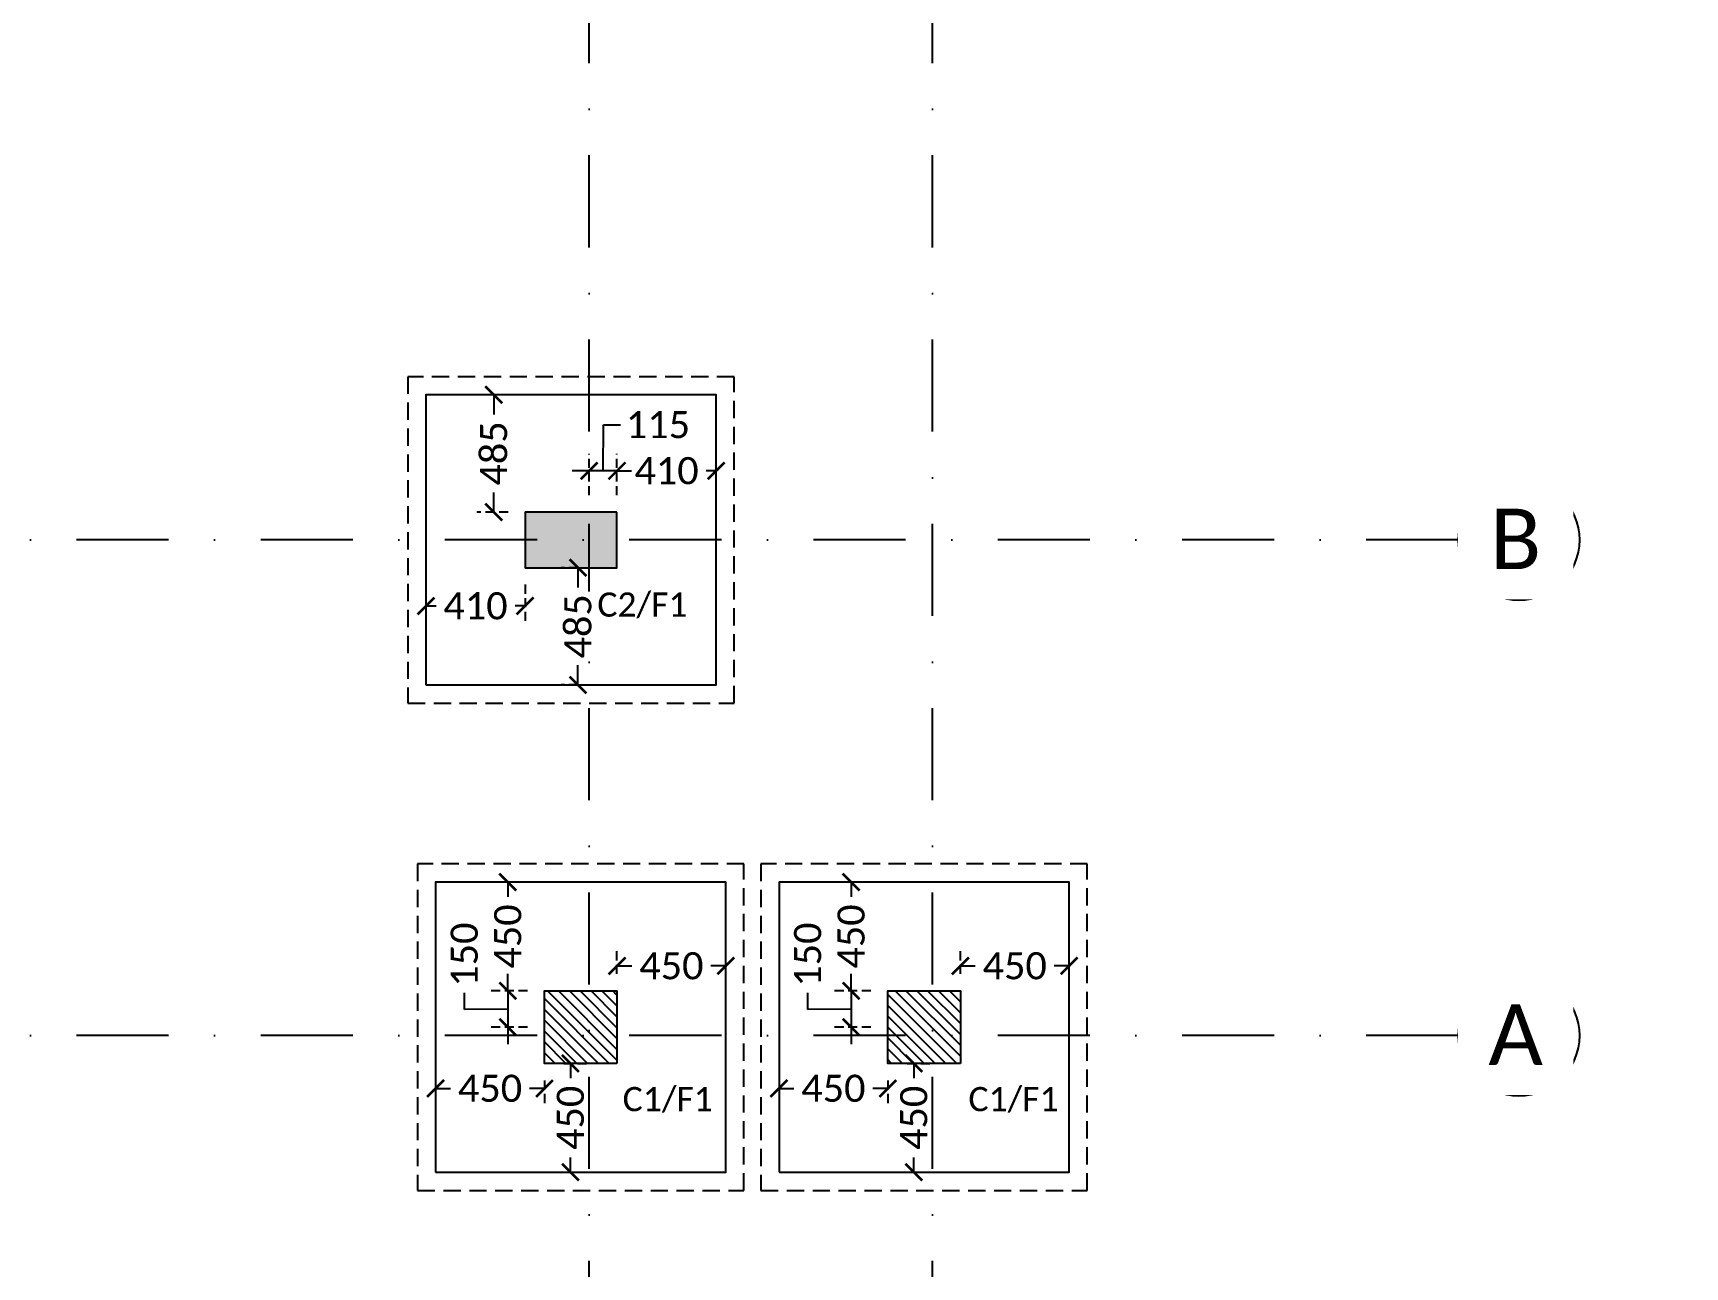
# Model space of a CAD drawing. Header units: millimetres. Extents: x -176651 to 954389, y -469666 to 486614.
# Drawn here: x 831647 to 838479, y 165503 to 170606 of the extents above; entities that cross this region are included whole.
import ezdxf
from ezdxf.xclip import XClip

# ---------------------------------------------------------------- set-up
doc = ezdxf.new("R2010")
doc.units = ezdxf.units.MM
doc.header["$LTSCALE"] = 150
doc.header["$XCLIPFRAME"] = 2
for name, pattern in [('1625E_Grid$0$DASHDOTX2', [50.8, 25.4, -12.7, 0, -12.7]), ('3BHK-W(SB)$0$HIDDEN', [0.375, 0.25, -0.125]), ('HIDDEN2', [4.7625, 3.175, -1.5875])]:
    doc.linetypes.add(name, pattern=pattern)
for name, color, linetype in [('1625E_Columns$0$ad-Column', 3, 'Continuous'), ('1625E_Columns$0$ad-Column Hatch', 125, 'Continuous'), ('1625E_Columns$0$ad-RCC', 3, 'Continuous'), ('1625E_Columns$0$ad-RCC Hatch', 125, 'Continuous'), ('1625E_Grid$0$ad-Grid', 8, '1625E_Grid$0$DASHDOTX2'), ('1625E_Grid$0$ad-Text main', 7, 'Continuous'), ('ad-Footing line', 2, 'Continuous'), ('ad-PCC line', 8, 'HIDDEN2'), ("Plot's Boundary$0$ad-Road", 8, 'Continuous'), ("Plot's Boundary$0$ad-Road Hatch", 8, 'Continuous')]:
    doc.layers.add(name, color=color, linetype=linetype)
for name, color, linetype, true_color in [('ad-External Dimensions', 5, 'Continuous', 0x0000ff), ('ad-Foundation text', 6, 'Continuous', 0xff00ff), ('ad-Internal Dimensions', 5, 'Continuous', 0x0000ff)]:
    doc.layers.add(name, color=color, linetype=linetype, true_color=true_color)
doc.styles.add('1625E_Grid$0$Standard', font='arial.ttf')
doc.styles.get("Standard").update_dxf_attribs({"font": 'calibril.ttf'})
doc.dimstyles.new('A-75-DIM-INT (Framing)', dxfattribs={"dimscale": 100, "dimtxt": 1.6, "dimasz": 1, "dimexe": 1, "dimexo": 1, "dimgap": 0.5, "dimtad": 0, "dimdec": 0, "dimdsep": 46, "dimtxsty": 'Standard', "dimblk": 'ARCHTICK', "dimcen": 0.025, "dimclrd": 5, "dimclre": 5, "dimclrt": 256, "dimazin": 2, "dimtfac": 1, "dimtdec": 0, "dimtmove": 1, "dimatfit": 0, "dimldrblk": 'ARCHTICK', "dimfxl": 1, "dimfxlon": 1, "dimtfill": 1, "dimtolj": 1, "dimtzin": 0, "dimarcsym": 0})

# ---------------------------------------------------------------- blocks, each defined once
blk = doc.blocks.new("Plot's Boundary$0$A$C4fb60e89")
at = {"layer": "Plot's Boundary$0$ad-Road Hatch", "ltscale": 5, "transparency": 33554687}
h = blk.add_hatch(dxfattribs=at)
h.set_pattern_fill('AR-HBONE', color=256, scale=15)
h.set_pattern_definition([(45, (-193247.7, -428758.8), (0, 2155.2615), [4572, -1524]), (135, (-192170.1, -427681.1), (2e-13, 2155.2615), [4572, -1524])])
h.paths.add_polyline_path([(175594.5, -250241), (169177.9, -249341.1), (167473.5, -249057.1), (167473.5, -138693.9), (101313.5, -138693.9), (101313.5, -199953.9), (101307.7, -237994.6), (101040.4, -268291), (101007.7, -280967.7), (101066.4, -293683.6), (101242.5, -311127.2), (100909.9, -319343.6), (100949.1, -333937.5), (100668.7, -366959.6), (100727.3, -390982.9), (100668.7, -404585.6), (100538.2, -420418.5), (100466.5, -428758.8), (92426.2, -427265.5), (92163.5, -427209.5), (92163.5, -321453.9), (24803.5, -321453.9), (24803.5, -412960.5), (15653.5, -411028.6), (15653.5, -321452.2), (-19535.1, -321452.2), (-34427.5, -319476.7), (-65207.4, -315394.6), (-171770.1, -301268.1), (-185853.9, -298333.1), (-193247.7, -296831.5), (-193244, -292907.6), (-191913.8, -285219.4), (-191838.8, -284678.8), (-183397.4, -286393.2), (-169722.9, -289242.8), (-53141.2, -304697.5), (-18730.1, -309262.2), (15653.3, -309262.2), (15653.5, 703.4), (24803.5, 1114.6), (24803.5, -129543.9), (92163.5, -129543.9), (92163.5, 15133.3), (101313.5, 17712.8), (101313.5, -129543.9), (167473.5, -129543.9), (167473.5, 35551.6), (175738, 37855), (175848.8, 28595.3), (175835.8, 25947.4), (175777.1, 14040.5), (175855.3, 2315.8), (175659.7, -18036.1), (175731.4, -34038.6), (175718.4, -46839.2), (175672.7, -63402.4), (175816.2, -82071.9), (175542.3, -106356), (175490.2, -124640.8), (175574.9, -145018.8), (175731.4, -168892), (175796.6, -181268.8), (175796.6, -192667.4), (175744.5, -208200.3), (175829.2, -223276.8), (175887.9, -234871.1)])
h.paths.add_polyline_path([(24803.5, -309263.9), (92163.5, -309263.9), (92163.5, -138693.9), (24803.5, -138693.9)], flags=16)
blk = doc.blocks.new("Plot's Boundary")
at = {"layer": "Plot's Boundary$0$ad-Road", "ltscale": 5}
blk.add_blockref("Plot's Boundary$0$A$C4fb60e89", (191838.8, 428758.8), dxfattribs=at)
blk = doc.blocks.new('1625E_Columns$0$A$C42b14ea2')
at = {"layer": '1625E_Columns$0$ad-RCC Hatch', "transparency": 33554687}
h = blk.add_hatch(dxfattribs=at)
h.set_pattern_fill('ANSI31', color=256, scale=10)
h.set_pattern_definition([(45, (13250, 8645), (-22.45064, 22.45064), [])])
h.paths.add_polyline_path([(0, 0), (300, 0), (300, 300), (0, 300)])
at = {"layer": '1625E_Columns$0$ad-RCC'}
blk.add_lwpolyline([(0, 0), (300, 0), (300, 300), (0, 300)], close=True, dxfattribs=at)
blk = doc.blocks.new('1625E_Columns$0$zw$6AA0')
at = {"layer": '1625E_Columns$0$ad-Column Hatch', "transparency": 33554687}
h = blk.add_hatch(color=256, dxfattribs=at)
h.dxf.hatch_style = 1
h.paths.add_polyline_path([(0, -230), (380, -230), (380, 0), (0, 0)])
at = {"layer": '1625E_Columns$0$ad-Column'}
blk.add_lwpolyline([(0, -230), (380, -230), (380, 0), (0, 0)], close=True, dxfattribs=at)
blk = doc.blocks.new('1625E_Columns')
at = {"layer": '1625E_Columns$0$ad-Column', "rotation": 179.9999999999997}
blk.add_blockref('1625E_Columns$0$zw$6AA0', (12120, 0), dxfattribs=at)
at = {"layer": '1625E_Columns$0$ad-RCC', "xscale": -1}
for p in [(12120, -2050), (13540, -2050)]:
    blk.add_blockref('1625E_Columns$0$A$C42b14ea2', p, dxfattribs=at)
blk = doc.blocks.new('1625E_Grid')
at = {"layer": '1625E_Grid$0$ad-Grid', "ltscale": 0.1}
for points in [[(12005, -4010), (12005, 16020)], [(13424.9, -4010), (13424.9, 16020)], [(15600, 115), (-1800, 115)], [(15600, -1935), (-1800, -1935)]]:
    blk.add_lwpolyline(points, dxfattribs=at)
at = {"layer": '1625E_Grid$0$ad-Grid', "color": 7, "linetype": 'ByBlock'}
for centre in [(15850, 115), (15850, -1935)]:
    blk.add_circle(centre, 250, dxfattribs=at)
at = {"layer": '1625E_Grid$0$ad-Text main', "char_height": 250, "width": 227.385, "attachment_point": 5, "style": '1625E_Grid$0$Standard', "bg_fill": 2}
for s, insert in [('{\\fCalibri|b0|i0|c0|p34;B}', (15836.5, 119)), ('{\\fCalibri|b0|i0|c0|p34;A}', (15836.5, -1931))]:
    blk.add_mtext(s, dxfattribs=dict(at, insert=insert))
blk = doc.blocks.new('zw$D00E')
at = {"layer": 'ad-Footing line'}
for points in [[(-790, -14105), (410, -14105), (410, -12905), (-790, -12905)], [(-750, -16120), (450, -16120), (450, -14920), (-750, -14920)], [(670, -16120), (1870, -16120), (1870, -14920), (670, -14920)]]:
    blk.add_lwpolyline(points, close=True, dxfattribs=at)
at = {"layer": 'ad-PCC line', "ltscale": 0.15}
for points in [[(-865, -14180), (485, -14180), (485, -12830), (-865, -12830)], [(-825, -16195), (525, -16195), (525, -14845), (-825, -14845)], [(595, -16195), (1945, -16195), (1945, -14845), (595, -14845)]]:
    blk.add_lwpolyline(points, close=True, dxfattribs=at)
blk = doc.blocks.new('zw$3F63')
at = {"layer": 'ad-Foundation text', "char_height": 100, "width": 349.312, "attachment_point": 5}
for s, insert in [('\\pxt5;C2/F1', (105.2, -13775.8)), ('\\pxt5;C1/F1', (209.9, -15820.8)), ('\\pxt5;C1/F1', (1639.9, -15820.8))]:
    blk.add_mtext(s, dxfattribs=dict(at, insert=insert))
blk = doc.blocks.new('_ArchTick')
at = {"color": 0, "linetype": 'ByBlock', "const_width": 0.15}
blk.add_lwpolyline([(-0.5, -0.5), (0.5, 0.5)], dxfattribs=at)
blk = doc.blocks.new('*D174')
at = {"layer": 'ad-Internal Dimensions', "lineweight": -2, "transparency": 16777216}
for p, q in [((-57.5, -13219.3), (-55.6, -13028.9)), ((-55.6, -13028.9), (14.4, -13028.9)), ((-115, -13219.3), (-185, -13219.3)), ((0, -13219.3), (-115, -13219.3)), ((0, -13219.3), (-115, -13219.3)), ((0, -13219.3), (70, -13219.3))]:
    blk.add_line(p, q, dxfattribs=at)
at = {"layer": 'ad-Internal Dimensions', "linetype": '3BHK-W(SB)$0$HIDDEN', "lineweight": -2, "transparency": 16777216}
for p, q in [((-115, -13320), (-115, -13149.3)), ((0, -13320), (0, -13149.3))]:
    blk.add_line(p, q, dxfattribs=at)
at = {"layer": 'Defpoints', "color": 0, "transparency": 16777216}
for p in [(-115, -13219.3), (-115, -13390), (0, -13390)]:
    blk.add_point(p, dxfattribs=at)
at = {"layer": 'ad-Internal Dimensions', "lineweight": -2, "transparency": 16777216, "xscale": 70, "yscale": 70, "zscale": 70}
blk.add_blockref('_ArchTick', (-115, -13219.3), dxfattribs=at)
at = {"layer": 'ad-Internal Dimensions', "lineweight": -2, "transparency": 16777216, "xscale": 70, "yscale": 70, "zscale": 70, "rotation": 180}
blk.add_blockref('_ArchTick', (0, -13219.3), dxfattribs=at)
at = {"layer": 'ad-Internal Dimensions', "transparency": 16777216, "insert": (169.6, -13028.9), "char_height": 112, "attachment_point": 5, "bg_fill": 3, "box_fill_scale": 1.1, "bg_fill_color": 256, "bg_fill_true_color": 13158600, "bg_fill_transparency": 0}
blk.add_mtext('\\A1;115', dxfattribs=at)
blk = doc.blocks.new('*D175')
at = {"layer": 'ad-Internal Dimensions', "linetype": '3BHK-W(SB)$0$HIDDEN', "lineweight": -2, "transparency": 16777216}
for p, q in [((-161.5, -13620), (-231.5, -13620)), ((-161.5, -14105), (-231.5, -14105))]:
    blk.add_line(p, q, dxfattribs=at)
at = {"layer": 'ad-Internal Dimensions', "lineweight": -2, "transparency": 16777216}
for p, q in [((-161.5, -13620), (-161.5, -13701.5)), ((-161.5, -14105), (-161.5, -14023.5))]:
    blk.add_line(p, q, dxfattribs=at)
at = {"layer": 'Defpoints', "color": 0, "transparency": 16777216}
for p in [(-100.5, -13620), (-161.5, -14105), (-100.5, -14105)]:
    blk.add_point(p, dxfattribs=at)
at = {"layer": 'ad-Internal Dimensions', "lineweight": -2, "transparency": 16777216, "xscale": 70, "yscale": 70, "zscale": 70}
for p, rotation in [((-161.5, -13620), 90), ((-161.5, -14105), 270)]:
    blk.add_blockref('_ArchTick', p, dxfattribs=dict(at, rotation=rotation))
at = {"layer": 'ad-Internal Dimensions', "transparency": 16777216, "insert": (-161.5, -13862.5), "char_height": 112, "attachment_point": 5, "rotation": 90, "bg_fill": 3, "box_fill_scale": 1.1, "bg_fill_color": 256, "bg_fill_true_color": 13158600, "bg_fill_transparency": 0}
blk.add_mtext('\\A1;485', dxfattribs=at)
blk = doc.blocks.new('*D176')
at = {"layer": 'ad-Internal Dimensions', "linetype": '3BHK-W(SB)$0$HIDDEN', "lineweight": -2, "transparency": 16777216}
for p, q in [((-790, -13690), (-790, -13848.1)), ((-380, -13690), (-380, -13848.1))]:
    blk.add_line(p, q, dxfattribs=at)
at = {"layer": 'ad-Internal Dimensions', "lineweight": -2, "transparency": 16777216}
for p, q in [((-790, -13778.1), (-748.4, -13778.1)), ((-380, -13778.1), (-421.6, -13778.1))]:
    blk.add_line(p, q, dxfattribs=at)
at = {"layer": 'Defpoints', "color": 0, "transparency": 16777216}
for p in [(-790, -13620), (-380, -13620), (-790, -13778.1)]:
    blk.add_point(p, dxfattribs=at)
at = {"layer": 'ad-Internal Dimensions', "lineweight": -2, "transparency": 16777216, "xscale": 70, "yscale": 70, "zscale": 70, "rotation": 180}
blk.add_blockref('_ArchTick', (-790, -13778.1), dxfattribs=at)
at = {"layer": 'ad-Internal Dimensions', "lineweight": -2, "transparency": 16777216, "xscale": 70, "yscale": 70, "zscale": 70}
blk.add_blockref('_ArchTick', (-380, -13778.1), dxfattribs=at)
at = {"layer": 'ad-Internal Dimensions', "transparency": 16777216, "insert": (-585, -13778.1), "char_height": 112, "attachment_point": 5, "bg_fill": 3, "box_fill_scale": 1.1, "bg_fill_color": 256, "bg_fill_true_color": 13158600, "bg_fill_transparency": 0}
blk.add_mtext('\\A1;410', dxfattribs=at)
blk = doc.blocks.new('*D177')
at = {"layer": 'ad-Internal Dimensions', "linetype": '3BHK-W(SB)$0$HIDDEN', "lineweight": -2, "transparency": 16777216}
for p, q in [((0, -13320), (0, -13149.3)), ((410, -13320), (410, -13149.3))]:
    blk.add_line(p, q, dxfattribs=at)
at = {"layer": 'ad-Internal Dimensions', "lineweight": -2, "transparency": 16777216}
for p, q in [((0, -13219.3), (41.6, -13219.3)), ((410, -13219.3), (368.4, -13219.3))]:
    blk.add_line(p, q, dxfattribs=at)
at = {"layer": 'Defpoints', "color": 0, "transparency": 16777216}
for p in [(0, -13219.3), (0, -13390), (410, -13390)]:
    blk.add_point(p, dxfattribs=at)
at = {"layer": 'ad-Internal Dimensions', "lineweight": -2, "transparency": 16777216, "xscale": 70, "yscale": 70, "zscale": 70, "rotation": 180}
blk.add_blockref('_ArchTick', (0, -13219.3), dxfattribs=at)
at = {"layer": 'ad-Internal Dimensions', "lineweight": -2, "transparency": 16777216, "xscale": 70, "yscale": 70, "zscale": 70}
blk.add_blockref('_ArchTick', (410, -13219.3), dxfattribs=at)
at = {"layer": 'ad-Internal Dimensions', "transparency": 16777216, "insert": (205, -13219.3), "char_height": 112, "attachment_point": 5, "bg_fill": 3, "box_fill_scale": 1.1, "bg_fill_color": 256, "bg_fill_true_color": 13158600, "bg_fill_transparency": 0}
blk.add_mtext('\\A1;410', dxfattribs=at)
blk = doc.blocks.new('*D178')
at = {"layer": 'ad-Internal Dimensions', "linetype": '3BHK-W(SB)$0$HIDDEN', "lineweight": -2, "transparency": 16777216}
for p, q in [((-450, -12905), (-579.8, -12905)), ((-450, -13390), (-579.8, -13390))]:
    blk.add_line(p, q, dxfattribs=at)
at = {"layer": 'ad-Internal Dimensions', "lineweight": -2, "transparency": 16777216}
for p, q in [((-509.8, -12905), (-509.8, -12986.5)), ((-509.8, -13390), (-509.8, -13308.5))]:
    blk.add_line(p, q, dxfattribs=at)
at = {"layer": 'Defpoints', "color": 0, "transparency": 16777216}
for p in [(-509.8, -12905), (-380, -12905), (-380, -13390)]:
    blk.add_point(p, dxfattribs=at)
at = {"layer": 'ad-Internal Dimensions', "lineweight": -2, "transparency": 16777216, "xscale": 70, "yscale": 70, "zscale": 70}
for p, rotation in [((-509.8, -12905), 90), ((-509.8, -13390), 270)]:
    blk.add_blockref('_ArchTick', p, dxfattribs=dict(at, rotation=rotation))
at = {"layer": 'ad-Internal Dimensions', "transparency": 16777216, "insert": (-509.8, -13147.5), "char_height": 112, "attachment_point": 5, "rotation": 90, "bg_fill": 3, "box_fill_scale": 1.1, "bg_fill_color": 256, "bg_fill_true_color": 13158600, "bg_fill_transparency": 0}
blk.add_mtext('\\A1;485', dxfattribs=at)
blk = doc.blocks.new('*D195')
at = {"layer": 'ad-Internal Dimensions', "lineweight": -2, "transparency": 16777216}
for p, q in [((968.5, -15370), (968.5, -15300)), ((968.5, -15370), (968.5, -15520)), ((968.5, -15370), (968.5, -15520)), ((788.8, -15447.6), (788.8, -15377.6)), ((968.5, -15445), (788.8, -15447.6)), ((968.5, -15520), (968.5, -15590))]:
    blk.add_line(p, q, dxfattribs=at)
at = {"layer": 'ad-Internal Dimensions', "linetype": '3BHK-W(SB)$0$HIDDEN', "lineweight": -2, "transparency": 16777216}
for p, q in [((1050, -15370), (898.5, -15370)), ((1050, -15520), (898.5, -15520))]:
    blk.add_line(p, q, dxfattribs=at)
at = {"layer": 'Defpoints', "color": 0, "transparency": 16777216}
for p in [(1120, -15370), (968.5, -15520), (1120, -15520)]:
    blk.add_point(p, dxfattribs=at)
at = {"layer": 'ad-Internal Dimensions', "lineweight": -2, "transparency": 16777216, "xscale": 70, "yscale": 70, "zscale": 70}
for p, rotation in [((968.5, -15370), 270), ((968.5, -15520), 90)]:
    blk.add_blockref('_ArchTick', p, dxfattribs=dict(at, rotation=rotation))
at = {"layer": 'ad-Internal Dimensions', "transparency": 16777216, "insert": (788.8, -15220), "char_height": 112, "attachment_point": 5, "rotation": 90, "bg_fill": 3, "box_fill_scale": 1.1, "bg_fill_color": 256, "bg_fill_true_color": 13158600, "bg_fill_transparency": 0}
blk.add_mtext('\\A1;150', dxfattribs=at)
blk = doc.blocks.new('*D196')
at = {"layer": 'ad-Internal Dimensions', "linetype": '3BHK-W(SB)$0$HIDDEN', "lineweight": -2, "transparency": 16777216}
for p, q in [((1060, -14920), (898.5, -14920)), ((1050, -15370), (898.5, -15370))]:
    blk.add_line(p, q, dxfattribs=at)
at = {"layer": 'ad-Internal Dimensions', "lineweight": -2, "transparency": 16777216}
for p, q in [((968.5, -14920), (968.5, -14981.6)), ((968.5, -15370), (968.5, -15308.4))]:
    blk.add_line(p, q, dxfattribs=at)
at = {"layer": 'Defpoints', "color": 0, "transparency": 16777216}
for p in [(968.5, -14920), (1130, -14920), (1120, -15370)]:
    blk.add_point(p, dxfattribs=at)
at = {"layer": 'ad-Internal Dimensions', "lineweight": -2, "transparency": 16777216, "xscale": 70, "yscale": 70, "zscale": 70}
for p, rotation in [((968.5, -14920), 90), ((968.5, -15370), 270)]:
    blk.add_blockref('_ArchTick', p, dxfattribs=dict(at, rotation=rotation))
at = {"layer": 'ad-Internal Dimensions', "transparency": 16777216, "insert": (968.5, -15145), "char_height": 112, "attachment_point": 5, "rotation": 90, "bg_fill": 3, "box_fill_scale": 1.1, "bg_fill_color": 256, "bg_fill_true_color": 13158600, "bg_fill_transparency": 0}
blk.add_mtext('\\A1;450', dxfattribs=at)
blk = doc.blocks.new('*D197')
at = {"layer": 'ad-Internal Dimensions', "linetype": '3BHK-W(SB)$0$HIDDEN', "lineweight": -2, "transparency": 16777216}
for p, q in [((1200, -15670), (1297.6, -15670)), ((1200, -16120), (1297.6, -16120))]:
    blk.add_line(p, q, dxfattribs=at)
at = {"layer": 'ad-Internal Dimensions', "lineweight": -2, "transparency": 16777216}
for p, q in [((1227.6, -15670), (1227.6, -15731.6)), ((1227.6, -16120), (1227.6, -16058.4))]:
    blk.add_line(p, q, dxfattribs=at)
at = {"layer": 'Defpoints', "color": 0, "transparency": 16777216}
for p in [(1130, -15670), (1130, -16120), (1227.6, -16120)]:
    blk.add_point(p, dxfattribs=at)
at = {"layer": 'ad-Internal Dimensions', "lineweight": -2, "transparency": 16777216, "xscale": 70, "yscale": 70, "zscale": 70}
for p, rotation in [((1227.6, -15670), 90), ((1227.6, -16120), 270)]:
    blk.add_blockref('_ArchTick', p, dxfattribs=dict(at, rotation=rotation))
at = {"layer": 'ad-Internal Dimensions', "transparency": 16777216, "insert": (1227.6, -15895), "char_height": 112, "attachment_point": 5, "rotation": 90, "bg_fill": 3, "box_fill_scale": 1.1, "bg_fill_color": 256, "bg_fill_true_color": 13158600, "bg_fill_transparency": 0}
blk.add_mtext('\\A1;450', dxfattribs=at)
blk = doc.blocks.new('*D198')
at = {"layer": 'ad-Internal Dimensions', "linetype": '3BHK-W(SB)$0$HIDDEN', "lineweight": -2, "transparency": 16777216}
for p, q in [((1420, -15300), (1420, -15196.6)), ((1870, -15300), (1870, -15196.6))]:
    blk.add_line(p, q, dxfattribs=at)
at = {"layer": 'ad-Internal Dimensions', "lineweight": -2, "transparency": 16777216}
for p, q in [((1420, -15266.6), (1481.6, -15266.6)), ((1870, -15266.6), (1808.4, -15266.6))]:
    blk.add_line(p, q, dxfattribs=at)
at = {"layer": 'Defpoints', "color": 0, "transparency": 16777216}
for p in [(1870, -15266.6), (1420, -15370), (1870, -15370)]:
    blk.add_point(p, dxfattribs=at)
at = {"layer": 'ad-Internal Dimensions', "lineweight": -2, "transparency": 16777216, "xscale": 70, "yscale": 70, "zscale": 70, "rotation": 180}
blk.add_blockref('_ArchTick', (1420, -15266.6), dxfattribs=at)
at = {"layer": 'ad-Internal Dimensions', "lineweight": -2, "transparency": 16777216, "xscale": 70, "yscale": 70, "zscale": 70}
blk.add_blockref('_ArchTick', (1870, -15266.6), dxfattribs=at)
at = {"layer": 'ad-Internal Dimensions', "transparency": 16777216, "insert": (1645, -15266.6), "char_height": 112, "attachment_point": 5, "bg_fill": 3, "box_fill_scale": 1.1, "bg_fill_color": 256, "bg_fill_true_color": 13158600, "bg_fill_transparency": 0}
blk.add_mtext('\\A1;450', dxfattribs=at)
blk = doc.blocks.new('*D199')
at = {"layer": 'ad-Internal Dimensions', "linetype": '3BHK-W(SB)$0$HIDDEN', "lineweight": -2, "transparency": 16777216}
for p, q in [((670, -15740), (670, -15843.4)), ((1120, -15740), (1120, -15843.4))]:
    blk.add_line(p, q, dxfattribs=at)
at = {"layer": 'ad-Internal Dimensions', "lineweight": -2, "transparency": 16777216}
for p, q in [((670, -15773.4), (731.6, -15773.4)), ((1120, -15773.4), (1058.4, -15773.4))]:
    blk.add_line(p, q, dxfattribs=at)
at = {"layer": 'Defpoints', "color": 0, "transparency": 16777216}
for p in [(670, -15670), (1120, -15670), (670, -15773.4)]:
    blk.add_point(p, dxfattribs=at)
at = {"layer": 'ad-Internal Dimensions', "lineweight": -2, "transparency": 16777216, "xscale": 70, "yscale": 70, "zscale": 70, "rotation": 180}
blk.add_blockref('_ArchTick', (670, -15773.4), dxfattribs=at)
at = {"layer": 'ad-Internal Dimensions', "lineweight": -2, "transparency": 16777216, "xscale": 70, "yscale": 70, "zscale": 70}
blk.add_blockref('_ArchTick', (1120, -15773.4), dxfattribs=at)
at = {"layer": 'ad-Internal Dimensions', "transparency": 16777216, "insert": (895, -15773.4), "char_height": 112, "attachment_point": 5, "bg_fill": 3, "box_fill_scale": 1.1, "bg_fill_color": 256, "bg_fill_true_color": 13158600, "bg_fill_transparency": 0}
blk.add_mtext('\\A1;450', dxfattribs=at)
blk = doc.blocks.new('*D215')
at = {"layer": 'ad-Internal Dimensions', "lineweight": -2, "transparency": 16777216}
for p, q in [((-451.5, -15370), (-451.5, -15300)), ((-451.5, -15370), (-451.5, -15520)), ((-451.5, -15370), (-451.5, -15520)), ((-631.2, -15447.6), (-631.2, -15377.6)), ((-451.5, -15445), (-631.2, -15447.6)), ((-451.5, -15520), (-451.5, -15590))]:
    blk.add_line(p, q, dxfattribs=at)
at = {"layer": 'ad-Internal Dimensions', "linetype": '3BHK-W(SB)$0$HIDDEN', "lineweight": -2, "transparency": 16777216}
for p, q in [((-370, -15370), (-521.5, -15370)), ((-370, -15520), (-521.5, -15520))]:
    blk.add_line(p, q, dxfattribs=at)
at = {"layer": 'Defpoints', "color": 0, "transparency": 16777216}
for p in [(-300, -15370), (-451.5, -15520), (-300, -15520)]:
    blk.add_point(p, dxfattribs=at)
at = {"layer": 'ad-Internal Dimensions', "lineweight": -2, "transparency": 16777216, "xscale": 70, "yscale": 70, "zscale": 70}
for p, rotation in [((-451.5, -15370), 270), ((-451.5, -15520), 90)]:
    blk.add_blockref('_ArchTick', p, dxfattribs=dict(at, rotation=rotation))
at = {"layer": 'ad-Internal Dimensions', "transparency": 16777216, "insert": (-631.2, -15220), "char_height": 112, "attachment_point": 5, "rotation": 90, "bg_fill": 3, "box_fill_scale": 1.1, "bg_fill_color": 256, "bg_fill_true_color": 13158600, "bg_fill_transparency": 0}
blk.add_mtext('\\A1;150', dxfattribs=at)
blk = doc.blocks.new('*D216')
at = {"layer": 'ad-Internal Dimensions', "linetype": '3BHK-W(SB)$0$HIDDEN', "lineweight": -2, "transparency": 16777216}
for p, q in [((-360, -14920), (-521.5, -14920)), ((-370, -15370), (-521.5, -15370))]:
    blk.add_line(p, q, dxfattribs=at)
at = {"layer": 'ad-Internal Dimensions', "lineweight": -2, "transparency": 16777216}
for p, q in [((-451.5, -14920), (-451.5, -14981.6)), ((-451.5, -15370), (-451.5, -15308.4))]:
    blk.add_line(p, q, dxfattribs=at)
at = {"layer": 'Defpoints', "color": 0, "transparency": 16777216}
for p in [(-451.5, -14920), (-290, -14920), (-300, -15370)]:
    blk.add_point(p, dxfattribs=at)
at = {"layer": 'ad-Internal Dimensions', "lineweight": -2, "transparency": 16777216, "xscale": 70, "yscale": 70, "zscale": 70}
for p, rotation in [((-451.5, -14920), 90), ((-451.5, -15370), 270)]:
    blk.add_blockref('_ArchTick', p, dxfattribs=dict(at, rotation=rotation))
at = {"layer": 'ad-Internal Dimensions', "transparency": 16777216, "insert": (-451.5, -15145), "char_height": 112, "attachment_point": 5, "rotation": 90, "bg_fill": 3, "box_fill_scale": 1.1, "bg_fill_color": 256, "bg_fill_true_color": 13158600, "bg_fill_transparency": 0}
blk.add_mtext('\\A1;450', dxfattribs=at)
blk = doc.blocks.new('*D217')
at = {"layer": 'ad-Internal Dimensions', "linetype": '3BHK-W(SB)$0$HIDDEN', "lineweight": -2, "transparency": 16777216}
for p, q in [((-220, -15670), (-122.4, -15670)), ((-220, -16120), (-122.4, -16120))]:
    blk.add_line(p, q, dxfattribs=at)
at = {"layer": 'ad-Internal Dimensions', "lineweight": -2, "transparency": 16777216}
for p, q in [((-192.4, -15670), (-192.4, -15731.6)), ((-192.4, -16120), (-192.4, -16058.4))]:
    blk.add_line(p, q, dxfattribs=at)
at = {"layer": 'Defpoints', "color": 0, "transparency": 16777216}
for p in [(-290, -15670), (-290, -16120), (-192.4, -16120)]:
    blk.add_point(p, dxfattribs=at)
at = {"layer": 'ad-Internal Dimensions', "lineweight": -2, "transparency": 16777216, "xscale": 70, "yscale": 70, "zscale": 70}
for p, rotation in [((-192.4, -15670), 90), ((-192.4, -16120), 270)]:
    blk.add_blockref('_ArchTick', p, dxfattribs=dict(at, rotation=rotation))
at = {"layer": 'ad-Internal Dimensions', "transparency": 16777216, "insert": (-192.4, -15895), "char_height": 112, "attachment_point": 5, "rotation": 90, "bg_fill": 3, "box_fill_scale": 1.1, "bg_fill_color": 256, "bg_fill_true_color": 13158600, "bg_fill_transparency": 0}
blk.add_mtext('\\A1;450', dxfattribs=at)
blk = doc.blocks.new('*D218')
at = {"layer": 'ad-Internal Dimensions', "linetype": '3BHK-W(SB)$0$HIDDEN', "lineweight": -2, "transparency": 16777216}
for p, q in [((0, -15300), (0, -15196.6)), ((450, -15300), (450, -15196.6))]:
    blk.add_line(p, q, dxfattribs=at)
at = {"layer": 'ad-Internal Dimensions', "lineweight": -2, "transparency": 16777216}
for p, q in [((0, -15266.6), (61.6, -15266.6)), ((450, -15266.6), (388.4, -15266.6))]:
    blk.add_line(p, q, dxfattribs=at)
at = {"layer": 'Defpoints', "color": 0, "transparency": 16777216}
for p in [(450, -15266.6), (0, -15370), (450, -15370)]:
    blk.add_point(p, dxfattribs=at)
at = {"layer": 'ad-Internal Dimensions', "lineweight": -2, "transparency": 16777216, "xscale": 70, "yscale": 70, "zscale": 70, "rotation": 180}
blk.add_blockref('_ArchTick', (0, -15266.6), dxfattribs=at)
at = {"layer": 'ad-Internal Dimensions', "lineweight": -2, "transparency": 16777216, "xscale": 70, "yscale": 70, "zscale": 70}
blk.add_blockref('_ArchTick', (450, -15266.6), dxfattribs=at)
at = {"layer": 'ad-Internal Dimensions', "transparency": 16777216, "insert": (225, -15266.6), "char_height": 112, "attachment_point": 5, "bg_fill": 3, "box_fill_scale": 1.1, "bg_fill_color": 256, "bg_fill_true_color": 13158600, "bg_fill_transparency": 0}
blk.add_mtext('\\A1;450', dxfattribs=at)
blk = doc.blocks.new('*D219')
at = {"layer": 'ad-Internal Dimensions', "linetype": '3BHK-W(SB)$0$HIDDEN', "lineweight": -2, "transparency": 16777216}
for p, q in [((-750, -15740), (-750, -15843.4)), ((-300, -15740), (-300, -15843.4))]:
    blk.add_line(p, q, dxfattribs=at)
at = {"layer": 'ad-Internal Dimensions', "lineweight": -2, "transparency": 16777216}
for p, q in [((-750, -15773.4), (-688.4, -15773.4)), ((-300, -15773.4), (-361.6, -15773.4))]:
    blk.add_line(p, q, dxfattribs=at)
at = {"layer": 'Defpoints', "color": 0, "transparency": 16777216}
for p in [(-750, -15670), (-300, -15670), (-750, -15773.4)]:
    blk.add_point(p, dxfattribs=at)
at = {"layer": 'ad-Internal Dimensions', "lineweight": -2, "transparency": 16777216, "xscale": 70, "yscale": 70, "zscale": 70, "rotation": 180}
blk.add_blockref('_ArchTick', (-750, -15773.4), dxfattribs=at)
at = {"layer": 'ad-Internal Dimensions', "lineweight": -2, "transparency": 16777216, "xscale": 70, "yscale": 70, "zscale": 70}
blk.add_blockref('_ArchTick', (-300, -15773.4), dxfattribs=at)
at = {"layer": 'ad-Internal Dimensions', "transparency": 16777216, "insert": (-525, -15773.4), "char_height": 112, "attachment_point": 5, "bg_fill": 3, "box_fill_scale": 1.1, "bg_fill_color": 256, "bg_fill_true_color": 13158600, "bg_fill_transparency": 0}
blk.add_mtext('\\A1;450', dxfattribs=at)
blk = doc.blocks.new('zw$6FB5')
at = {"layer": 'ad-Internal Dimensions'}
for base, p1, p2, angle, picture, middle in [((-509.8, -12905), (-380, -13390), (-380, -12905), 90, '*D178', (-509.8, -13147.5)), ((-161.5, -14105), (-100.5, -13620), (-100.5, -14105), 90, '*D175', (-161.5, -13862.5)), ((-192.4, -16120), (-290, -15670), (-290, -16120), 270, '*D217', (-192.4, -15895)), ((1227.6, -16120), (1130, -15670), (1130, -16120), 270, '*D197', (1227.6, -15895))]:
    dim = blk.add_linear_dim(base=base, p1=p1, p2=p2, angle=angle, dimstyle='A-75-DIM-INT (Framing)', override={"dimscale": 70, "dimblk": 'ArchTick', "dimclrd": 256, "dimclre": 256, "dimfxl": 10, "dimtfill": 1, "dimtfillclr": 0}, dxfattribs=at)
    dim.commit()
    dim.dimension.update_dxf_attribs({"geometry": picture, "text_midpoint": middle})
for base, p1, p2, angle, override, picture, middle in [((-115, -13219.3), (0, -13390), (-115, -13390), 180, {"dimscale": 70, "dimblk": 'ArchTick', "dimclrd": 256, "dimclre": 256, "dimfxl": 10, "dimtfill": 1, "dimtfillclr": 0}, '*D174', (49.4, -13028.9)), ((-451.5, -15520), (-300, -15370), (-300, -15520), 270, {"dimscale": 70, "dimclrd": 256, "dimclre": 256, "dimfxl": 10}, '*D215', (-631.2, -15342.6)), ((968.5, -15520), (1120, -15370), (1120, -15520), 270, {"dimscale": 70, "dimclrd": 256, "dimclre": 256, "dimfxl": 10}, '*D195', (788.8, -15342.6))]:
    dim = blk.add_linear_dim(base=base, p1=p1, p2=p2, angle=angle, dimstyle='A-75-DIM-INT (Framing)', override=override, dxfattribs=at)
    dim.commit()
    dim.dimension.update_dxf_attribs({"geometry": picture, "text_midpoint": middle, "dimtype": 128})
for base, p1, p2, picture, middle in [((-790, -13778.1), (-380, -13620), (-790, -13620), '*D176', (-585, -13778.1)), ((450, -15266.6), (0, -15370), (450, -15370), '*D218', (225, -15266.6)), ((1870, -15266.6), (1420, -15370), (1870, -15370), '*D198', (1645, -15266.6))]:
    dim = blk.add_linear_dim(base=base, p1=p1, p2=p2, dimstyle='A-75-DIM-INT (Framing)', override={"dimscale": 70, "dimblk": 'ArchTick', "dimclrd": 256, "dimclre": 256, "dimfxl": 10, "dimtfill": 1, "dimtfillclr": 0}, dxfattribs=at)
    dim.commit()
    dim.dimension.update_dxf_attribs({"geometry": picture, "text_midpoint": middle})
for base, p1, p2, picture, middle in [((0, -13219.3), (410, -13390), (0, -13390), '*D177', (205, -13219.3)), ((-750, -15773.4), (-300, -15670), (-750, -15670), '*D219', (-525, -15773.4)), ((670, -15773.4), (1120, -15670), (670, -15670), '*D199', (895, -15773.4))]:
    dim = blk.add_linear_dim(base=base, p1=p1, p2=p2, dimstyle='A-75-DIM-INT (Framing)', override={"dimscale": 70, "dimblk": 'ArchTick', "dimclrd": 256, "dimclre": 256, "dimfxl": 10, "dimtfill": 1, "dimtfillclr": 0}, dxfattribs=at)
    dim.commit()
    dim.dimension.update_dxf_attribs({"geometry": picture, "text_midpoint": middle})
for base, p1, p2, picture, middle in [((-451.5, -14920), (-300, -15370), (-290, -14920), '*D216', (-451.5, -15145)), ((968.5, -14920), (1120, -15370), (1130, -14920), '*D196', (968.5, -15145))]:
    dim = blk.add_linear_dim(base=base, p1=p1, p2=p2, angle=270, dimstyle='A-75-DIM-INT (Framing)', override={"dimscale": 70, "dimblk": 'ArchTick', "dimclrd": 256, "dimclre": 256, "dimfxl": 10, "dimtfill": 1, "dimtfillclr": 0}, dxfattribs=at)
    dim.commit()
    dim.dimension.update_dxf_attribs({"geometry": picture, "text_midpoint": middle})

msp = doc.modelspace()

# ---------------------------------------------------------------- block references
ref = msp.add_blockref("Plot's Boundary", (565520, 0))
XClip(ref).set_block_clipping_path([(245322.2775057808, 154244.8999686334), (289002.2775057808, 204914.8999686334)])

# ---------------------------------------------------------------- next in the draw order: block references
msp.add_blockref('1625E_Columns', (821942.3, 168394.9))

# ---------------------------------------------------------------- next in the draw order: block references
msp.add_blockref('1625E_Grid', (821942.3, 168394.9))

# ---------------------------------------------------------------- next in the draw order: block references
at = {"layer": 'ad-External Dimensions'}
for name in ['zw$D00E', 'zw$3F63']:
    msp.add_blockref(name, (834062.3, 182014.9), dxfattribs=at)

# ---------------------------------------------------------------- next in the draw order: block references
at = {"layer": 'ad-Internal Dimensions'}
msp.add_blockref('zw$6FB5', (834062.3, 182014.9), dxfattribs=at)

doc.saveas('drawing.dxf')
